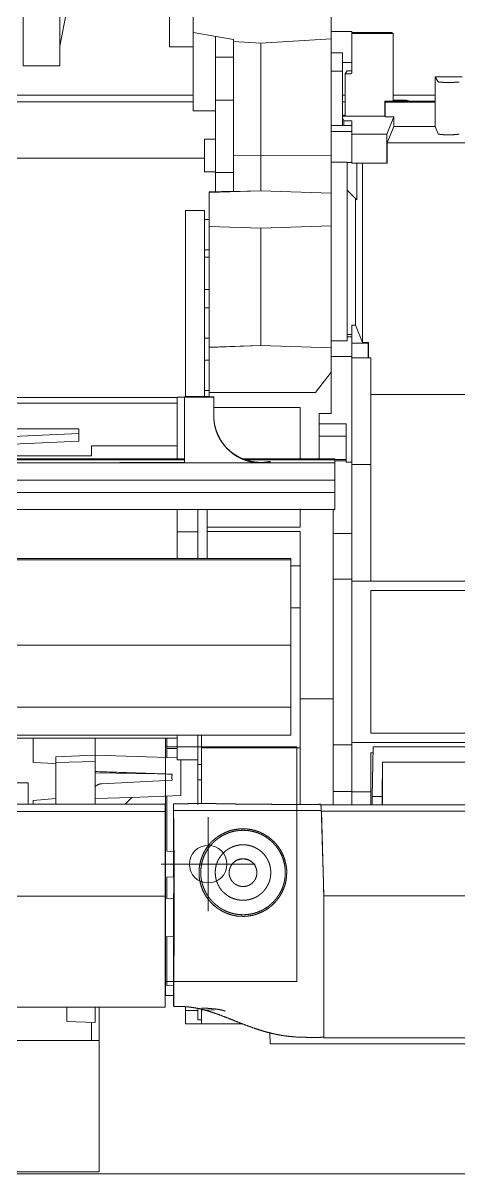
# Model space of a CAD drawing. Header units: millimetres. Extents: x 1659 to 7286, y 5003 to 7277.
# Drawn here: x 5934 to 6398, y 5003 to 6229 of the extents above; entities that cross this region are included whole.
import ezdxf

# ---------------------------------------------------------------- set-up
doc = ezdxf.new("R2010")
doc.units = ezdxf.units.MM
doc.layers.add('1', color=7, linetype='Continuous', true_color=0xffffff)

msp = doc.modelspace()

# ---------------------------------------------------------------- linework, layer by layer
at = {"layer": '1', "color": 80, "linetype": 'Continuous', "lineweight": 13}
for p, q in [((5973.1, 6204.4), (6034.1, 6509.9)), ((6115.1, 6340.3), (6115.1, 6218.8)), ((6262.1, 6340.3), (6262.1, 6212)), ((6090.1, 6273.7), (6090.1, 6203.6)), ((6115.1, 6135.4), (6115.1, 6218.8)), ((6115.1, 6218.8), (6158.1, 6211.2)), ((6284.1, 6220), (6262.1, 6220)), ((6284.1, 6218.9), (6326.1, 6218.9)), ((6284.1, 6218.5), (6284.1, 6217.9)), ((6284.1, 6217.9), (6328.1, 6217.9)), ((6284.1, 6217.9), (6284.1, 6176.1)), ((6326.1, 6218.9), (6328.1, 6217.9)), ((6328.1, 6145.5), (6328.1, 6217.9)), ((6158.1, 6209.2), (6158.1, 6211.2)), ((6158.1, 6087.6), (6158.1, 6209.2)), ((6187.1, 6207.5), (6158.1, 6209.2)), ((6262.1, 6212), (6187.1, 6207.5)), ((6187.1, 6207.5), (6187.1, 6087.3)), ((6262.1, 6212), (6262.1, 6088.2)), ((6090.1, 6203.6), (6115.1, 6203.6)), ((6139.1, 6192.5), (6158.1, 6192.5)), ((6139.1, 6192.5), (6139.1, 6146.8)), ((6274.1, 6197.2), (6262.1, 6197.2)), ((6274.1, 6177.7), (6274.1, 6197.2)), ((5934.1, 6183.4), (5973.1, 6183.4)), ((6274.1, 6187), (6284.1, 6187)), ((6274.1, 6177.7), (6262.1, 6177.7)), ((6274.1, 6119.7), (6274.1, 6177.7)), ((6279, 6177.9), (6277.1, 6174.9)), ((6277.1, 6174.9), (6282.9, 6174.9)), ((6277.1, 6129.6), (6277.1, 6174.9)), ((6282.9, 6177.9), (6279, 6177.9)), ((6376.1, 6166.2), (6372.6, 6171.5)), ((6372.6, 6171.5), (6372.6, 6145.5)), ((6372.6, 6171.5), (6401.6, 6171.5)), ((3567.1, 6152.2), (6115, 6152.2)), ((6115, 6145), (3567.1, 6145)), ((3567.1, 6144.9), (6115, 6144.9)), ((6139.1, 6146.8), (6158.1, 6146.8)), ((6139.1, 6146.8), (6139.1, 6069.8)), ((6274.1, 6152.2), (6277.1, 6152.2)), ((6277.1, 6145), (6274.1, 6145)), ((6274.1, 6144.9), (6277.1, 6144.9)), ((6319.1, 6129.6), (6319.1, 6145.5)), ((6319.1, 6145.5), (6328.1, 6145.5)), ((6319.4, 6144.6), (6319.1, 6145.5)), ((6319.4, 6144.6), (6372.9, 6144.6)), ((6319.4, 6144.6), (6319.4, 6128.8)), ((6328.1, 6152.2), (6372.5, 6152.2)), ((6342.2, 6146.6), (6328.1, 6146.6)), ((6328.1, 6145.5), (6345.6, 6145.5)), ((6342.2, 6146.6), (6345.6, 6145.5)), ((6345.6, 6145.5), (6372.6, 6145.5)), ((6372.6, 6145.5), (6372.9, 6144.6)), ((6372.9, 6144.6), (6372.9, 6118.7)), ((6115.1, 6135.4), (6139.1, 6135.4)), ((6274.1, 6130), (6275.7, 6130.8)), ((6275.7, 6130.8), (6277.1, 6130.8)), ((6284.1, 6119.7), (6262.1, 6119.7)), ((6277.1, 6129.6), (6274.1, 6129.6)), ((6274.1, 6127.9), (6275.4, 6124.7)), ((6284.1, 6124.7), (6275.4, 6124.7)), ((6275.4, 6124.7), (6275.4, 6119.7)), ((6319.1, 6129.6), (6277.1, 6129.6)), ((6284.1, 6124.7), (6284.1, 6110.4)), ((6319.1, 6129.6), (6319.4, 6128.8)), ((6319.4, 6128.8), (6328.7, 6128.8)), ((6328.7, 6128.8), (6321.4, 6110.4)), ((6321.7, 6101.2), (6328.7, 6118.7)), ((6328.7, 6118.7), (6328.7, 6128.8)), ((6328.7, 6118.7), (6372.9, 6118.7)), ((6376.1, 6110.8), (6372.9, 6118.7)), ((6284.1, 6113.5), (6262.1, 6113.5)), ((6321.4, 6110.4), (6284.1, 6110.4)), ((6284.1, 6079.6), (6284.1, 6110.4)), ((6321.4, 6079.6), (6321.4, 6110.4)), ((6139.1, 6105.2), (6127.1, 6105.2)), ((6321.7, 6101.2), (6488.9, 6101.2)), ((6321.7, 6079.8), (6321.7, 6101.2)), ((3567.1, 6085), (6127, 6085)), ((6158.1, 6087.6), (6158.1, 6049.3)), ((6187.1, 6087.3), (6158.1, 6087.6)), ((6262.1, 6088.2), (6187.1, 6087.3)), ((6187.1, 6087.3), (6187.1, 6050.3)), ((6262.1, 6047.8), (6262.1, 6088.2)), ((6127.1, 6070.5), (6139.1, 6070.5)), ((6158.1, 6069.8), (6139.1, 6069.8)), ((6139.1, 6049.2), (6139.1, 6069.8)), ((6279.1, 6080.8), (6262.1, 6080.8)), ((6279.1, 5890.2), (6279.1, 6080.8)), ((6279.1, 6080.2), (6284.1, 6080.2)), ((6321.4, 6079.6), (6284.1, 6079.6)), ((6289.3, 6079.6), (6289.3, 6040.5)), ((6295.4, 5888.6), (6295.4, 6079.6)), ((6321.7, 6079.8), (6321.4, 6079.6)), ((6132.1, 6048.2), (6187.1, 6050.1)), ((6132.1, 6048.9), (6158.1, 6049.8)), ((6132.1, 6048.2), (6132.1, 6048.9)), ((6132.1, 6048.2), (6132.1, 6012.1)), ((6187.1, 6050.3), (6158.1, 6049.3)), ((6262.1, 6047.8), (6187.1, 6050.3)), ((6187.1, 6050.3), (6187.1, 6050.1)), ((6187.1, 6050.1), (6262.1, 6047.5)), ((6262.1, 6047.5), (6262.1, 6047.8)), ((6262.1, 6047.5), (6262.1, 6012.8)), ((6279.1, 6050.7), (6289.3, 6040.5)), ((6288.1, 6041.7), (6288.1, 5906.9)), ((6107.1, 6029.1), (6107.1, 6020.1)), ((6107.1, 6029.1), (6127.1, 6029.1)), ((6127.1, 6029.1), (6127.1, 6020.1)), ((6107.1, 5926.9), (6107.1, 6010.2)), ((6132.1, 6019.5), (6127.1, 6019.5)), ((6127.1, 5926.9), (6127.1, 6010.2)), ((6132.1, 6012.1), (6187.1, 6010.2)), ((6132.1, 5883.7), (6132.1, 6012.1)), ((6187.1, 6010.2), (6262.1, 6012.8)), ((6187.1, 6010.2), (6187.1, 5885.5)), ((6262.1, 5883), (6262.1, 6012.8)), ((6127.1, 5987.2), (6132.1, 5987.2)), ((6132.1, 5979.6), (6127.1, 5979.6)), ((6127.1, 5945), (6132.1, 5945)), ((6107.1, 5918.3), (6107.1, 5923.6)), ((6132.1, 5925.6), (6127.1, 5925.6)), ((6127.1, 5918.3), (6127.1, 5923.6)), ((6284.1, 5906.9), (6284.1, 5907.1)), ((6288.1, 5907.1), (6284.1, 5907.1)), ((6288.1, 5906.9), (6284.1, 5906.9)), ((6284.1, 5906.9), (6284.1, 5894.5)), ((6288.1, 5906.9), (6295.4, 5888.6)), ((6107.1, 5830.9), (6107.1, 5886.8)), ((6127.1, 5893.3), (6132.1, 5893.3)), ((6127.1, 5830.9), (6127.1, 5886.8)), ((6187.1, 5885.5), (6132.1, 5883.7)), ((6262.1, 5883), (6187.1, 5885.5)), ((6187.1, 5885.5), (6187.1, 5885.3)), ((6262.1, 5890.2), (6279.1, 5890.2)), ((6284.1, 5897), (6279.1, 5897)), ((6284.1, 5894.5), (6279.1, 5894.5)), ((6284.1, 5894.3), (6284.1, 5891)), ((6284.1, 5888.8), (6284.1, 5887.8)), ((6301.4, 5887.8), (6284.1, 5887.8)), ((6284.1, 5873.5), (6284.1, 5887.8)), ((6295.4, 5888.6), (6301.7, 5888.6)), ((6301.7, 5888.6), (6301.4, 5887.8)), ((6301.4, 5872.3), (6301.4, 5887.8)), ((6301.7, 5888.6), (6301.7, 5872.3)), ((6132.1, 5883.4), (6187.1, 5885.3)), ((6132.1, 5883.4), (6132.1, 5883.7)), ((6132.1, 5883.4), (6132.1, 5835.4)), ((6187.1, 5885.3), (6262.1, 5882.7)), ((6262.1, 5882.7), (6262.1, 5883)), ((6262.1, 5882.7), (6262.1, 5856.8)), ((6284.1, 5873.5), (6262.1, 5873.5)), ((6132.1, 5869.7), (6127.1, 5869.7)), ((6304.1, 5872.3), (6284.1, 5872.3)), ((6245.4, 5835.4), (6262.1, 5856.8)), ((6262.1, 5856.8), (6262.1, 5812.9)), ((6127.1, 5837.4), (6132.1, 5837.4)), ((3567.1, 5830.1), (6098, 5830.1)), ((6098.1, 5830.2), (6098.1, 5764.5)), ((6106.1, 5830.2), (6098.1, 5830.2)), ((6137.1, 5830.7), (6106.1, 5830.7)), ((6106.1, 5830.3), (6106.1, 5830.7)), ((6106.1, 5830.3), (6137.1, 5830.3)), ((6106.1, 5830.3), (6106.1, 5760.4)), ((6107.1, 5830.7), (6107.1, 5830.9)), ((6107.1, 5830.9), (6127.1, 5830.9)), ((6107.1, 5830.7), (6127.1, 5830.7)), ((6127.1, 5830.9), (6132.1, 5830.9)), ((6127.1, 5830.7), (6127.1, 5830.9)), ((6132.1, 5835.4), (6132.1, 5830.7)), ((6132.1, 5835.4), (6239.4, 5835.4)), ((6137.1, 5830.3), (6137.1, 5830.7)), ((6137.1, 5830.3), (6137.1, 5810.3)), ((6239.4, 5835.4), (6245.4, 5835.4)), ((6429.1, 5833), (6304.1, 5833)), ((3567.1, 5823.8), (6098.1, 5823.8)), ((6229.1, 5819.4), (6137.1, 5819.4)), ((6229.1, 5819.4), (6229.1, 5764.5)), ((6255.6, 5812.9), (6249.1, 5812.9)), ((6262.1, 5812.9), (6255.6, 5812.9)), ((6249.1, 5801.9), (6278.1, 5801.9)), ((6249.1, 5788.8), (6249.1, 5801.9)), ((6278.1, 5801.9), (6278.1, 5788.8)), ((5993.6, 5791.5), (5695.6, 5778.2)), ((5889.6, 5796.6), (5993.6, 5796.6)), ((5993.6, 5796.6), (5993.6, 5791.5)), ((5993.6, 5791.5), (5993.6, 5783.5)), ((6278.1, 5788.8), (6249.1, 5788.8)), ((6249.1, 5788.8), (6249.1, 5764.5)), ((6278.1, 5788.8), (6278.1, 5763.9)), ((5993.6, 5783.5), (5695.6, 5770.2)), ((6098.1, 5778.4), (6007.1, 5778.4)), ((6007.1, 5778.4), (6007.1, 5768)), ((6106, 5764.5), (3542.1, 5764.5)), ((6106, 5763.7), (3542.1, 5763.7)), ((6007.1, 5768), (5695.6, 5768)), ((6266.1, 5764.5), (6168.2, 5764.5)), ((6266.1, 5763.7), (6170.3, 5763.7)), ((6266.1, 5763.7), (6266.1, 5764.2)), ((6266.1, 5763.9), (6278.1, 5763.9)), ((6266.1, 5761.3), (6266.1, 5763.7)), ((6278.1, 5763.9), (6278.1, 5762.5)), ((6266.1, 5760.2), (3466.6, 5760.2)), ((6037.1, 5760.8), (6106.1, 5760.8)), ((6037.1, 5760.4), (6037.1, 5760.8)), ((6037.1, 5760.2), (6037.1, 5760.4)), ((6037.1, 5760.4), (6106.1, 5760.4)), ((6197.1, 5761.4), (6197.1, 5761.8)), ((6197.1, 5761.4), (6197.1, 5760.2)), ((6278.1, 5762.5), (6266.1, 5762.5)), ((6278.1, 5762.5), (6278.1, 5761.1)), ((6278.1, 5761.1), (6284.1, 5761.1)), ((6284.1, 5761.1), (6284.1, 5685.1)), ((6304.1, 5758.6), (6284.1, 5758.6)), ((6304.1, 5758.6), (6304.1, 5634.3)), ((3606.5, 5741.9), (6266.1, 5741.9)), ((6266.1, 5741.9), (6266.1, 5745.7)), ((6266.1, 5728.8), (6266.1, 5741.9)), ((3615.5, 5728.8), (6266.1, 5728.8)), ((6266.1, 5724.6), (6266.1, 5728.8)), ((3628, 5710.5), (6266.1, 5710.5)), ((6098.1, 5710.5), (6098.1, 5686.8)), ((6120.1, 5686.8), (6120.1, 5710.5)), ((6130.1, 5692), (6130.1, 5710.5)), ((6264.1, 5710.5), (6264.1, 5685.1)), ((6130.1, 5692), (6229.1, 5692)), ((6098.1, 5658.6), (6098.1, 5686.8)), ((6120.1, 5686.8), (6098.1, 5686.8)), ((6120.1, 5658.6), (6120.1, 5686.8)), ((6130.1, 5658.6), (6130.1, 5687.3)), ((6229.1, 5687.3), (6130.1, 5687.3)), ((6264.1, 5685.1), (6284.1, 5685.1)), ((6219.1, 5658.6), (3663, 5658.6)), ((6219.1, 5657), (3663.5, 5657)), ((6219.1, 5657), (6219.1, 5658.6)), ((6219.1, 5657), (6219.1, 5566)), ((6219.1, 5650.7), (6229.1, 5650.7)), ((6264.1, 5636.5), (6264.1, 5460)), ((6284.1, 5636.5), (6264.1, 5636.5)), ((6284.1, 5460), (6284.1, 5636.5)), ((6429.1, 5634.3), (6284.1, 5634.3)), ((6429.1, 5624.3), (6304.1, 5624.3)), ((6304.1, 5472.3), (6304.1, 5624.3)), ((6229.1, 5606), (6219.1, 5606)), ((6219.1, 5566), (3575.9, 5566)), ((6219.1, 5500.2), (6219.1, 5566)), ((6229.1, 5509), (6229.1, 5396.5)), ((6229.1, 5509), (6264.1, 5509)), ((3426.1, 5500.2), (6219.1, 5500.2)), ((6219.1, 5498.7), (6219.1, 5500.2)), ((6219.1, 5470.1), (6219.1, 5498.2)), ((6219.1, 5470.1), (3426.1, 5470.1)), ((6098.1, 5470.1), (6098.1, 5444)), ((6120.1, 5439.1), (6120.1, 5470.1)), ((6429.1, 5472.3), (6304.1, 5472.3)), ((6098.1, 5467), (3550.1, 5467)), ((6085.6, 5457.8), (6085.6, 5466.9)), ((6225.6, 5457.8), (6085.6, 5457.8)), ((6085.6, 5457.8), (6085.6, 5207.8)), ((6085.6, 5446.5), (6085.6, 5457.8)), ((6087.1, 5457.8), (6085.6, 5457.8)), ((6087.1, 5455.9), (6087.1, 5467)), ((6124.1, 5397.4), (6124.1, 5456.7)), ((6229.1, 5456.7), (6124.1, 5456.7)), ((6225.6, 5207.8), (6225.6, 5457.8)), ((6264.1, 5460), (6264.1, 5410.2)), ((6284.1, 5460), (6264.1, 5460)), ((6471.1, 5462.3), (6284.1, 5462.3)), ((6284.1, 5460), (6284.1, 5410.2)), ((6305.8, 5404.8), (6306.6, 5457.7)), ((6306.6, 5457.7), (6428.1, 5457.7)), ((5968.8, 5447), (6010.8, 5448.8)), ((5968.8, 5447), (5968.8, 5441.1)), ((6098.1, 5446.1), (6010.8, 5449.1)), ((6010.8, 5448.8), (6010.8, 5442.2)), ((6098.1, 5455.9), (6087.1, 5455.9)), ((6087.1, 5455.9), (6087.1, 5446.5)), ((6098.1, 5444), (6120.1, 5444)), ((6306.5, 5451.5), (6304.1, 5451.5)), ((6304.1, 5451.5), (6304.1, 5410)), ((5968.3, 5440.1), (5944.8, 5441.2)), ((5968.8, 5441.1), (6010.8, 5442.2)), ((5968.8, 5441.1), (5968.8, 5396.8)), ((6010.8, 5442.2), (6010.8, 5396.8)), ((6120.1, 5439.1), (6124.1, 5439.1)), ((6316.3, 5404.8), (6316.8, 5441.4)), ((6316.8, 5395.9), (6316.8, 5441.4)), ((6316.8, 5441.4), (6408.2, 5441.4)), ((6010.8, 5430.1), (6076.7, 5429)), ((6092.8, 5422.4), (6017.9, 5418.5)), ((6076.7, 5429), (6092.8, 5428.7)), ((6120.1, 5422.7), (6124.1, 5422.7)), ((5939.6, 5419.4), (5904.1, 5419.4)), ((6264.1, 5395.9), (6264.1, 5410.2)), ((6264.1, 5410.2), (6284.1, 5410.2)), ((6284.1, 5410.2), (6284.1, 5395.9)), ((6304.1, 5410), (6284.1, 5410)), ((6304.1, 5395.9), (6304.1, 5410)), ((6085.4, 5396.8), (3565.1, 5396.8)), ((5944.8, 5400.7), (5968.8, 5402.8)), ((5944.8, 5400.7), (5944.8, 5396.8)), ((6010.8, 5402.7), (6049.9, 5404)), ((6042.7, 5396.8), (6049.9, 5404)), ((6049.9, 5404), (6102.1, 5405.8)), ((6085.4, 5389.1), (6085.4, 5396.8)), ((6085.6, 5296.5), (6085.6, 5405.2)), ((6087.1, 5405.3), (6087.1, 5346.7)), ((6094.1, 5397.1), (6094.1, 5348.8)), ((6241.2, 5396.5), (6240.7, 5396.5)), ((6978.7, 5395.9), (6251.2, 5395.9)), ((6305.8, 5404.8), (6316.3, 5404.8)), ((6305.8, 5395.9), (6305.8, 5404.8)), ((6316.3, 5395.9), (6316.3, 5404.8)), ((6085.4, 5389.1), (3565.1, 5389.1)), ((6085.4, 5298.8), (6085.4, 5389.1)), ((6131.1, 5382.8), (6131.1, 5282.8)), ((6251.5, 5389.9), (6251.5, 5390)), ((6251.6, 5389.3), (6251.5, 5389.9)), ((6254.3, 5299), (6251.6, 5389.3)), ((6978.3, 5389.3), (6251.6, 5389.3)), ((6131.1, 5332.8), (6131.1, 5362.8)), ((6087.1, 5346.7), (6094.1, 5346.1)), ((6081.1, 5332.8), (6181.1, 5332.8)), ((6131.1, 5332.8), (6101.1, 5332.8)), ((6123.2, 5324), (6123.2, 5323.9)), ((6131.1, 5332.8), (6161.1, 5332.8)), ((6131.1, 5332.8), (6131.1, 5302.8)), ((6153.5, 5323.9), (6153.5, 5323.7)), ((6183, 5323.7), (6183, 5323.9)), ((6213.2, 5323.9), (6213.2, 5324)), ((6087.1, 5318.9), (6094.3, 5319.5)), ((6087.1, 5318.9), (6087.1, 5296.5)), ((6085.4, 5298.8), (3565.1, 5298.8)), ((6085.4, 5180.4), (6085.4, 5298.8)), ((6254.2, 5147.7), (6254.3, 5299)), ((6254.3, 5299), (6975.5, 5299)), ((6094.3, 5296.2), (6085.4, 5296.5)), ((6094.1, 5284.7), (6094.1, 5187.9)), ((6085.4, 5255.3), (6094.1, 5255.6)), ((6085.6, 5207.8), (6085.6, 5255.3)), ((6087.1, 5255.3), (6087.1, 5203.6)), ((6085.6, 5207.8), (6225.6, 5207.8)), ((6085.6, 5198.6), (6085.6, 5207.8)), ((6087.1, 5207.8), (6085.6, 5207.8)), ((6094.1, 5203.3), (6087.1, 5203.6)), ((6094.1, 5192.8), (6085.6, 5192.8)), ((6094.1, 5187.9), (6094.1, 5185)), ((6085.4, 5180.4), (3565.1, 5180.4)), ((5980.8, 5180.4), (5980.8, 5165.2)), ((6010.8, 5180.4), (6010.8, 5164.1)), ((6015.1, 5154.8), (6015.1, 5180.4)), ((6107.1, 5180.7), (6107.1, 5176.8)), ((6107.1, 5176.8), (6107.1, 5162.8)), ((6120.1, 5176.8), (6107.1, 5176.8)), ((6124.1, 5177.8), (6137.5, 5177.3)), ((6124.1, 5177.8), (6124.1, 5162.8)), ((5980.8, 5165.2), (6010.8, 5164.1)), ((6007.1, 5154.8), (6007.1, 5164.3)), ((6124.1, 5162.8), (6107.1, 5162.8)), ((6120.1, 5167.1), (6124.1, 5167.1)), ((6124.1, 5162.8), (6168, 5162.8)), ((6196.8, 5153.1), (6197.2, 5141.4)), ((6015.1, 5144.9), (5904.1, 5144.9)), ((6015.1, 5010.9), (6015.1, 5138.9)), ((6778.7, 5141.4), (6197.2, 5141.4)), ((6254.2, 5147.7), (6254.2, 5148.4)), ((6790.2, 5147.7), (6254.2, 5147.7)), ((7286.1, 5002.8), (1659.1, 5002.8)), ((7286.1, 5002.8), (1659.1, 5002.8)), ((7286.1, 5002.8, -300), (1659.1, 5002.8, -300)), ((6015.1, 5004.9), (2710.1, 5004.9))]:
    msp.add_line(p, q, dxfattribs=at)
msp.add_circle((6131.1, 5332.8), 20, dxfattribs=at)
for points, knots in [([(5934.1, 6183.4), (5934.1, 6183.8), (5934.1, 6185.1), (5934.1, 6187.2), (5934.1, 6188.5), (5934.1, 6191.8), (5934.1, 6196), (5934.1, 6200.9), (5934.1, 6206.7), (5934.1, 6213.2), (5934.1, 6220.5), (5934.1, 6228.6), (5934.1, 6232.9), (5934.1, 6242.2), (5934.1, 6247.1), (5934.1, 6257.4), (5934.1, 6268.4), (5934.1, 6280.1), (5934.1, 6292.5), (5934.1, 6305.6), (5934.1, 6319.2), (5934.1, 6333.5), (5934.1, 6340.9), (5934.1, 6356), (5934.1, 6363.8), (5934.1, 6379.7), (5934.1, 6396.2), (5934.1, 6413.1), (5934.1, 6430.5), (5934.1, 6448.3), (5934.1, 6466.5), (5934.1, 6485), (5934.1, 6503.9), (5934.1, 6523.1), (5934.1, 6532.8), (5934.1, 6552.4), (5934.1, 6572.2), (5934.1, 6592.1), (5934.1, 6612.3), (5934.1, 6632.5), (5934.1, 6652.8), (5934.1, 6673.2), (5934.1, 6683.4)], [0, 0, 0.000832, 0.003328, 0.007482, 0.010179, 0.016808, 0.025073, 0.034961, 0.046454, 0.059535, 0.074181, 0.090368, 0.099032, 0.117479, 0.127255, 0.147894, 0.16995, 0.193388, 0.218169, 0.244251, 0.271591, 0.300143, 0.314859, 0.345139, 0.360692, 0.392588, 0.425496, 0.45936, 0.494122, 0.529729, 0.566117, 0.603227, 0.640998, 0.679366, 0.698754, 0.737899, 0.777479, 0.81743, 0.857685, 0.898176, 0.938839, 0.979602, 1, 1]), ([(5973.1, 6183.4), (5973.1, 6183.8), (5973.1, 6185.1), (5973.1, 6187.2), (5973.1, 6188.5), (5973.1, 6191.8), (5973.1, 6196), (5973.1, 6200.9), (5973.1, 6206.7), (5973.1, 6213.2), (5973.1, 6220.5), (5973.1, 6228.6), (5973.1, 6232.9), (5973.1, 6242.2), (5973.1, 6247.1), (5973.1, 6257.4), (5973.1, 6268.4), (5973.1, 6280.1), (5973.1, 6292.5), (5973.1, 6305.6), (5973.1, 6319.2), (5973.1, 6333.5), (5973.1, 6340.9), (5973.1, 6356), (5973.1, 6363.8), (5973.1, 6379.7), (5973.1, 6396.2), (5973.1, 6413.1), (5973.1, 6430.5), (5973.1, 6448.3), (5973.1, 6466.5), (5973.1, 6485), (5973.1, 6503.9), (5973.1, 6523.1), (5973.1, 6532.8), (5973.1, 6552.4), (5973.1, 6572.2), (5973.1, 6592.1), (5973.1, 6612.3), (5973.1, 6632.5), (5973.1, 6652.8), (5973.1, 6673.2), (5973.1, 6683.4)], [0, 0, 0.000832, 0.003328, 0.007482, 0.010179, 0.016808, 0.025073, 0.034961, 0.046454, 0.059535, 0.074181, 0.090368, 0.099032, 0.117479, 0.127255, 0.147894, 0.16995, 0.193388, 0.218169, 0.244251, 0.271591, 0.300143, 0.314859, 0.345139, 0.360692, 0.392588, 0.425496, 0.45936, 0.494122, 0.529729, 0.566117, 0.603227, 0.640998, 0.679366, 0.698754, 0.737899, 0.777479, 0.81743, 0.857685, 0.898176, 0.938839, 0.979602, 1, 1]), ([(6284.1, 6218.5), (6284.1, 6219.9), (6284.1, 6220)], [0, 0, 0.887035, 1, 1]), ([(6139.1, 6192.5), (6139.1, 6194), (6139.1, 6196.2), (6139.1, 6199), (6139.1, 6202.4), (6139.1, 6205.9), (6139.1, 6209.5), (6139.1, 6213), (6139.1, 6214.6)], [0, 0, 0.066134, 0.166801, 0.295983, 0.445952, 0.607722, 0.771588, 0.927756, 1, 1]), ([(6282.9, 6177.9), (6283.5, 6178), (6283.9, 6178.5), (6284.1, 6179.1)], [0, 0, 0.333525, 0.666818, 1, 1]), ([(6284.1, 6176.1), (6283.9, 6175.5), (6283.5, 6175.1), (6282.9, 6174.9)], [0, 0, 0.333213, 0.666536, 1, 1]), ([(6398.1, 6166.2), (6397.9, 6166.1), (6397.5, 6166), (6397, 6166), (6396.2, 6165.9), (6395.2, 6165.8), (6394.1, 6165.8), (6392.9, 6165.7), (6391.5, 6165.7), (6390.1, 6165.7), (6388.6, 6165.6), (6387.1, 6165.6), (6385.5, 6165.6), (6384, 6165.7), (6382.6, 6165.7), (6381.2, 6165.7), (6380, 6165.8), (6378.9, 6165.8), (6378, 6165.9), (6377.2, 6166), (6376.6, 6166), (6376.2, 6166.1), (6376.1, 6166.2)], [0, 0, 0.008137, 0.025321, 0.051584, 0.086497, 0.129427, 0.179519, 0.235823, 0.297235, 0.362591, 0.430638, 0.5, 0.569392, 0.637409, 0.702765, 0.764207, 0.820511, 0.870602, 0.913503, 0.948416, 0.974679, 0.991863, 1, 1]), ([(6398.1, 6110.8), (6397.9, 6110.6), (6397.6, 6110.5), (6397, 6110.4), (6396.3, 6110.3), (6395.5, 6110.2), (6394.4, 6110.1), (6393.3, 6110), (6392, 6109.9), (6390.7, 6109.9), (6389.3, 6109.9), (6387.8, 6109.8), (6386.3, 6109.8), (6384.9, 6109.9), (6383.5, 6109.9), (6382.1, 6109.9), (6380.9, 6110), (6379.7, 6110.1), (6378.7, 6110.2), (6377.8, 6110.3), (6377.1, 6110.4), (6376.6, 6110.5), (6376.2, 6110.6), (6376.1, 6110.8)], [0, 0, 0.008835, 0.025236, 0.049667, 0.081918, 0.121461, 0.167649, 0.219672, 0.276685, 0.337595, 0.401404, 0.466926, 0.533069, 0.598591, 0.662399, 0.723339, 0.780323, 0.832375, 0.878564, 0.918106, 0.950327, 0.974759, 0.991187, 1, 1]), ([(6127.1, 6105.2), (6127.1, 6105.1), (6127.1, 6104.3), (6127.1, 6102.7), (6127.1, 6100.4), (6127.1, 6097.6), (6127.1, 6094.3), (6127.1, 6090.7), (6127.1, 6088.8), (6127.1, 6085.1), (6127.1, 6081.5), (6127.1, 6078.1), (6127.1, 6075.3), (6127.1, 6073), (6127.1, 6071.4), (6127.1, 6070.6), (6127.1, 6070.5)], [0, 0, 0.00294, 0.02619, 0.071584, 0.137002, 0.21941, 0.314931, 0.41912, 0.472932, 0.580899, 0.685069, 0.78059, 0.862998, 0.928435, 0.973829, 0.99706, 1, 1]), ([(6107.1, 6010.2), (6107.1, 6012), (6107.1, 6015.3), (6107.1, 6017.7), (6107.1, 6019.3), (6107.1, 6020.1)], [0, 0, 0.188838, 0.514521, 0.762915, 0.926392, 1, 1]), ([(6127.1, 6010.2), (6127.1, 6012), (6127.1, 6015.3), (6127.1, 6017.7), (6127.1, 6019.3), (6127.1, 6020.1)], [0, 0, 0.188838, 0.514521, 0.762915, 0.926392, 1, 1]), ([(6107.1, 5923.6), (6107.1, 5923.8), (6107.1, 5924.9), (6107.1, 5926.9)], [0, 0, 0.062036, 0.402329, 1, 1]), ([(6127.1, 5923.6), (6127.1, 5923.8), (6127.1, 5924.9), (6127.1, 5926.9)], [0, 0, 0.062036, 0.402329, 1, 1]), ([(6107.1, 5886.8), (6107.1, 5891.7), (6107.1, 5896.6), (6107.1, 5901.2), (6107.1, 5905.5), (6107.1, 5909.3), (6107.1, 5912.6), (6107.1, 5915.2), (6107.1, 5917), (6107.1, 5918.1), (6107.1, 5918.3)], [0, 0, 0.157075, 0.311235, 0.45824, 0.594126, 0.715158, 0.818043, 0.899969, 0.958712, 0.992657, 1, 1]), ([(6127.1, 5886.8), (6127.1, 5891.7), (6127.1, 5896.6), (6127.1, 5901.2), (6127.1, 5905.5), (6127.1, 5909.3), (6127.1, 5912.6), (6127.1, 5915.2), (6127.1, 5917), (6127.1, 5918.1), (6127.1, 5918.3)], [0, 0, 0.157075, 0.311235, 0.45824, 0.594126, 0.715158, 0.818043, 0.899969, 0.958712, 0.992657, 1, 1]), ([(6284.1, 5888.8), (6284.1, 5889.8), (6284.1, 5891)], [0, 0, 0.461022, 1, 1]), ([(6284.1, 5761.1), (6284.1, 5767.1), (6284.1, 5778.8), (6284.1, 5789.9), (6284.1, 5800.5), (6284.1, 5810.4), (6284.1, 5819.8), (6284.1, 5824.2), (6284.1, 5832.5), (6284.1, 5840.1), (6284.1, 5847), (6284.1, 5850.2), (6284.1, 5855.9), (6284.1, 5860.9), (6284.1, 5865), (6284.1, 5868.4), (6284.1, 5870.9), (6284.1, 5872.6), (6284.1, 5873.4), (6284.1, 5873.5)], [0, 0, 0.053555, 0.157335, 0.256395, 0.350406, 0.439057, 0.522058, 0.561355, 0.635377, 0.703102, 0.764313, 0.792411, 0.843477, 0.887558, 0.924519, 0.954236, 0.976609, 0.991567, 0.999058, 1, 1]), ([(6304.1, 5758.6), (6304.1, 5770.6), (6304.1, 5782.2), (6304.1, 5793.1), (6304.1, 5803.5), (6304.1, 5813.3), (6304.1, 5822.4), (6304.1, 5830.8), (6304.1, 5838.5), (6304.1, 5845.4), (6304.1, 5848.6), (6304.1, 5854.4), (6304.1, 5859.5), (6304.1, 5863.7), (6304.1, 5865.5), (6304.1, 5868.4), (6304.1, 5869.6), (6304.1, 5871.3), (6304.1, 5872.1), (6304.1, 5872.3)], [0, 0, 0.105869, 0.207233, 0.303736, 0.395065, 0.480918, 0.561002, 0.635044, 0.702812, 0.764061, 0.792185, 0.843295, 0.887426, 0.924427, 0.940218, 0.966305, 0.976584, 0.99156, 0.999063, 1, 1]), ([(6137.1, 5810.7), (6137.2, 5807.5), (6137.5, 5804.2), (6138, 5801), (6138.8, 5797.8), (6139.7, 5794.7), (6140.9, 5791.6), (6142.3, 5788.6), (6143.8, 5785.7), (6145.5, 5782.9), (6147.5, 5780.3), (6149.5, 5777.7), (6151.8, 5775.4), (6154.2, 5773.1), (6156.7, 5771.1), (6159.4, 5769.2), (6162.2, 5767.4), (6165.1, 5765.9), (6168.1, 5764.6), (6171.2, 5763.4), (6174.3, 5762.5), (6177.5, 5761.7), (6180.7, 5761.2), (6184, 5760.9), (6187.3, 5760.8), (6190.6, 5760.9), (6193.8, 5761.3), (6197.1, 5761.8)], [0, 0, 0.037008, 0.074019, 0.111029, 0.148035, 0.185054, 0.222066, 0.259086, 0.296101, 0.33313, 0.370151, 0.407183, 0.444216, 0.48125, 0.518293, 0.555333, 0.592379, 0.629429, 0.666481, 0.70353, 0.740585, 0.777647, 0.814703, 0.851765, 0.88882, 0.925879, 0.962936, 1, 1]), ([(6197.1, 5761.4), (6193.8, 5760.9), (6190.6, 5760.5), (6187.3, 5760.4), (6184, 5760.5), (6180.7, 5760.8), (6177.5, 5761.3), (6174.3, 5762), (6171.2, 5763), (6168.1, 5764.1), (6165.1, 5765.5), (6162.2, 5767), (6159.4, 5768.7), (6156.7, 5770.6), (6154.2, 5772.7), (6151.8, 5774.9), (6149.5, 5777.3), (6147.5, 5779.9), (6145.5, 5782.5), (6143.8, 5785.3), (6142.3, 5788.2), (6140.9, 5791.2), (6139.7, 5794.2), (6138.8, 5797.4), (6138, 5800.6), (6137.5, 5803.8), (6137.2, 5807.1), (6137.1, 5810.3)], [0, 0, 0.037064, 0.074121, 0.11118, 0.148235, 0.185297, 0.222353, 0.259415, 0.29647, 0.333519, 0.370571, 0.407621, 0.444667, 0.481707, 0.51875, 0.555784, 0.592817, 0.629849, 0.66687, 0.703899, 0.740914, 0.777934, 0.814946, 0.851965, 0.888971, 0.925981, 0.962992, 1, 1]), ([(6266.1, 5760.2), (6266.1, 5761.1), (6266.1, 5761.3)], [0, 0, 0.845923, 1, 1]), ([(6266.1, 5754.3), (6266.1, 5755.5), (6266.1, 5757.6), (6266.1, 5759.2), (6266.1, 5760.1), (6266.1, 5760.2)], [0, 0, 0.202962, 0.566712, 0.837404, 0.981569, 1, 1]), ([(6266.1, 5745.7), (6266.1, 5746.6), (6266.1, 5748.9), (6266.1, 5751.5), (6266.1, 5754.3)], [0, 0, 0.107009, 0.370231, 0.677669, 1, 1]), ([(6266.1, 5715.6), (6266.1, 5718.4), (6266.1, 5721.1), (6266.1, 5723.5), (6266.1, 5724.6)], [0, 0, 0.309116, 0.613864, 0.885137, 1, 1]), ([(6266.1, 5710.5), (6266.1, 5710.6), (6266.1, 5711.6), (6266.1, 5713.3), (6266.1, 5715.6)], [0, 0, 0.023555, 0.206719, 0.547947, 1, 1]), ([(6229.1, 5711.3), (6229.1, 5698.6), (6229.1, 5692)], [0, 0, 0.659768, 1, 1]), ([(6229.1, 5687.3), (6229.1, 5675.9), (6229.1, 5664.3), (6229.1, 5652.5), (6229.1, 5640.5), (6229.1, 5628.4), (6229.1, 5616.3), (6229.1, 5604.1), (6229.1, 5592.1), (6229.1, 5580.1), (6229.1, 5568.4), (6229.1, 5556.8), (6229.1, 5545.5), (6229.1, 5540), (6229.1, 5529.3), (6229.1, 5524), (6229.1, 5513.9), (6229.1, 5509)], [0, 0, 0.063738, 0.128938, 0.195307, 0.262541, 0.330343, 0.3984, 0.466413, 0.534066, 0.601055, 0.667082, 0.731848, 0.795056, 0.825988, 0.886333, 0.915677, 0.972543, 1, 1]), ([(6264.1, 5685.1), (6264.1, 5671.4), (6264.1, 5664.5), (6264.1, 5650.6), (6264.1, 5636.5)], [0, 0, 0.28104, 0.423243, 0.710306, 1, 1]), ([(6284.1, 5685.1), (6284.1, 5671.4), (6284.1, 5664.5), (6284.1, 5650.6), (6284.1, 5636.5)], [0, 0, 0.28104, 0.423243, 0.710306, 1, 1]), ([(6124.1, 5456.7), (6124.1, 5461.5), (6124.1, 5464.3), (6124.1, 5470.6)], [0, 0, 0.349185, 0.549877, 1, 1]), ([(5944.8, 5467), (5944.8, 5459.8), (5944.8, 5452.4), (5944.8, 5448.7), (5944.8, 5441.2)], [0, 0, 0.278613, 0.564888, 0.709665, 1, 1]), ([(6010.8, 5467), (6010.8, 5462.7), (6010.8, 5453.7), (6010.8, 5449.1)], [0, 0, 0.244302, 0.745513, 1, 1]), ([(6102.1, 5425.9), (6102.1, 5430), (6102.1, 5433.9), (6102.1, 5435.8), (6102.1, 5439.1), (6102.1, 5440.6), (6102.1, 5443.1), (6102.1, 5444)], [0, 0, 0.2257, 0.44189, 0.543537, 0.728578, 0.810023, 0.946462, 1, 1]), ([(6120.1, 5439.1), (6120.1, 5435.6), (6120.1, 5432.1), (6120.1, 5429), (6120.1, 5426.3), (6120.1, 5425.3), (6120.1, 5423.6), (6120.1, 5422.8), (6120.1, 5422.7)], [0, 0, 0.21671, 0.426117, 0.616432, 0.776893, 0.84302, 0.942402, 0.993542, 1, 1]), ([(6092.8, 5428.7), (6092.6, 5427.1), (6092.5, 5425.5), (6092.6, 5424), (6092.8, 5422.4)], [0, 0, 0.250563, 0.500705, 0.75048, 1, 1]), ([(6102.1, 5405.8), (6102.1, 5406.3), (6102.1, 5407.6), (6102.1, 5409.7), (6102.1, 5412.5), (6102.1, 5415.9), (6102.1, 5419.7), (6102.1, 5423.8), (6102.1, 5425.9)], [0, 0, 0.02186, 0.086467, 0.190986, 0.330882, 0.500008, 0.690994, 0.895481, 1, 1]), ([(6120.1, 5396.3), (6120.1, 5396.8), (6120.1, 5398.1), (6120.1, 5400.2), (6120.1, 5403), (6120.1, 5406.6), (6120.1, 5408.6), (6120.1, 5413), (6120.1, 5417.8), (6120.1, 5422.9)], [0, 0, 0.016178, 0.064263, 0.143049, 0.250497, 0.383835, 0.459177, 0.624745, 0.806578, 1, 1]), ([(5939.6, 5396.8), (5939.6, 5402.1), (5939.6, 5406.9), (5939.6, 5410.9), (5939.6, 5414.2), (5939.6, 5416.8), (5939.6, 5418.5), (5939.6, 5419.3), (5939.6, 5419.4)], [0, 0, 0.236056, 0.445063, 0.624012, 0.770359, 0.881987, 0.957316, 0.995251, 1, 1]), ([(6017.9, 5418.5), (6016.6, 5418.4), (6015.3, 5418.1), (6014, 5417.6), (6012.9, 5417), (6011.8, 5416.2), (6010.8, 5415.3)], [0, 0, 0.166903, 0.333927, 0.500931, 0.667738, 0.834116, 1, 1]), ([(6240.7, 5396.5), (6235.2, 5396.5), (6233.1, 5396.5), (6228.6, 5396.5), (6222.3, 5396.5), (6218.5, 5396.5), (6216.5, 5396.5), (6215.5, 5396.5), (6214.5, 5396.5), (6213.9, 5396.5), (6210.8, 5396.5), (6206.9, 5396.5), (6205.8, 5396.5), (6203.7, 5396.5), (6200.6, 5396.5), (6197.7, 5396.6), (6194.8, 5396.6), (6192, 5396.6), (6186.8, 5396.6), (6182, 5396.7), (6177.5, 5396.7), (6172.3, 5396.8), (6170.3, 5396.8), (6168.4, 5396.8), (6161.1, 5396.9), (6155.4, 5397), (6144, 5397.2), (6138, 5397.3), (6132.3, 5397.4), (6126.4, 5397.4), (6124.2, 5397.4), (6122.1, 5397.4), (6120, 5397.4), (6117.7, 5397.4), (6115.4, 5397.4), (6113.1, 5397.3), (6110.9, 5397.3), (6106.5, 5397.2), (6104.7, 5397.1), (6103.1, 5397.1), (6101.4, 5397.1), (6099.6, 5397.1), (6098, 5397.1), (6096.3, 5397.1), (6094.1, 5397.1)], [0, 0, 0.037764, 0.052236, 0.083034, 0.125652, 0.151876, 0.164945, 0.171816, 0.179002, 0.182715, 0.203837, 0.230805, 0.238221, 0.252815, 0.273446, 0.293543, 0.313082, 0.332048, 0.367539, 0.400454, 0.431204, 0.466828, 0.480556, 0.493658, 0.543178, 0.581813, 0.659912, 0.700514, 0.739868, 0.780087, 0.794957, 0.808838, 0.823599, 0.838883, 0.854507, 0.870443, 0.885772, 0.91531, 0.927533, 0.93856, 0.950331, 0.962832, 0.97356, 0.985181, 1, 1]), ([(6251.1, 5396.6), (6246.2, 5396.5), (6241.2, 5396.5)], [0, 0, 0.500001, 1, 1]), ([(6146.2, 5390), (6136.3, 5390), (6118.8, 5390), (6103.8, 5390), (6094.3, 5390)], [0, 0, 0.191331, 0.526951, 0.816152, 1, 1]), ([(6094.3, 5390), (6094.7, 5354.9), (6094.9, 5330.9), (6095, 5323)], [0, 0, 0.524196, 0.881026, 1, 1]), ([(6251.5, 5390), (6233.8, 5390), (6218.6, 5390), (6200.2, 5390), (6178.6, 5390), (6167.9, 5390)], [0, 0, 0.211964, 0.393018, 0.613077, 0.871305, 1, 1]), ([(6253.6, 5323), (6253.4, 5328.5), (6252.9, 5345.1), (6251.5, 5389.9)], [0, 0, 0.082516, 0.329981, 1, 1]), ([(6121.4, 5322.6), (6121.5, 5326.4), (6121.8, 5330.2), (6122.5, 5334), (6123.5, 5337.6), (6124.8, 5341.3), (6126.4, 5344.9), (6128.3, 5348.3), (6130.5, 5351.6), (6133, 5354.7), (6135.7, 5357.5), (6138.7, 5360.1), (6141.8, 5362.5), (6145.2, 5364.5), (6148.7, 5366.3), (6152.3, 5367.8), (6156.1, 5369), (6159.9, 5369.8), (6163.8, 5370.3), (6167.8, 5370.5), (6171.7, 5370.4), (6175.6, 5369.9), (6179.4, 5369.1), (6183.2, 5368), (6186.9, 5366.6), (6190.4, 5364.8), (6193.8, 5362.8), (6197, 5360.5), (6200, 5357.9), (6202.7, 5355.1), (6205.2, 5352.1), (6207.5, 5348.9), (6209.4, 5345.5), (6211.1, 5341.9), (6212.5, 5338.2), (6213.5, 5334.4), (6214.3, 5330.5), (6214.7, 5326.6), (6214.7, 5322.7), (6214.5, 5318.8), (6213.9, 5314.9), (6213, 5311.1), (6211.7, 5307.4), (6210.2, 5303.8), (6208.4, 5300.3), (6206.2, 5297), (6203.8, 5293.9), (6201.2, 5291), (6198.3, 5288.3), (6195.2, 5285.9), (6191.9, 5283.7), (6188.4, 5281.9), (6184.8, 5280.3), (6181.1, 5279), (6177.3, 5278.1), (6173.4, 5277.5), (6169.5, 5277.2), (6165.5, 5277.3), (6161.6, 5277.6), (6157.7, 5278.3), (6153.9, 5279.4), (6150.2, 5280.7), (6146.7, 5282.4), (6143.3, 5284.3), (6140, 5286.6), (6137, 5289.1), (6134.1, 5291.8), (6131.6, 5294.8), (6129.2, 5298), (6127.2, 5301.3), (6125.4, 5304.8), (6124, 5308.5), (6122.9, 5312.3), (6122, 5316.1), (6121.5, 5320), (6121.4, 5322.6)], [0, 0, 0.012915, 0.025874, 0.038833, 0.051749, 0.065149, 0.078596, 0.092044, 0.105444, 0.118845, 0.132292, 0.145742, 0.159142, 0.172533, 0.18597, 0.199407, 0.212795, 0.226196, 0.239644, 0.253093, 0.266492, 0.279898, 0.293351, 0.306807, 0.320211, 0.333613, 0.347064, 0.360513, 0.373916, 0.387314, 0.400761, 0.414208, 0.427607, 0.441003, 0.454448, 0.467891, 0.481288, 0.494691, 0.508142, 0.521593, 0.534996, 0.548229, 0.56146, 0.574861, 0.588308, 0.601755, 0.615154, 0.628552, 0.641998, 0.655445, 0.668843, 0.682242, 0.695689, 0.709134, 0.722532, 0.735937, 0.749388, 0.762838, 0.776241, 0.78964, 0.803088, 0.816533, 0.829933, 0.84333, 0.856773, 0.870218, 0.883616, 0.897014, 0.910463, 0.923909, 0.937308, 0.95071, 0.964159, 0.977608, 0.991009, 1, 1]), ([(6123.2, 5324), (6123.3, 5327), (6123.6, 5330), (6124.1, 5332.9), (6124.8, 5335.8), (6125.7, 5338.7), (6126.8, 5341.5), (6128.1, 5344.3), (6129.5, 5346.9), (6131.1, 5349.4), (6132.9, 5351.8), (6134.9, 5354.1), (6136.9, 5356.3), (6139.2, 5358.3), (6141.5, 5360.2), (6144, 5361.9), (6146.6, 5363.4), (6149.3, 5364.8), (6152.1, 5365.9), (6154.9, 5366.9), (6157.8, 5367.7), (6160.7, 5368.3), (6163.7, 5368.7), (6166.7, 5368.9), (6169.7, 5368.9), (6172.7, 5368.7), (6175.7, 5368.3), (6178.7, 5367.7), (6181.6, 5366.9), (6184.4, 5365.9), (6187.2, 5364.8), (6189.9, 5363.4), (6192.4, 5361.9), (6194.9, 5360.2), (6197.3, 5358.3), (6199.5, 5356.3), (6201.6, 5354.1), (6203.5, 5351.8), (6205.3, 5349.4), (6207, 5346.9), (6208.4, 5344.3), (6209.7, 5341.5), (6210.7, 5338.7), (6211.6, 5335.8), (6212.3, 5332.9), (6212.8, 5330), (6213.1, 5327), (6213.2, 5324)], [0, 0, 0.021276, 0.042554, 0.06383, 0.085108, 0.106385, 0.12766, 0.148939, 0.170213, 0.191492, 0.212767, 0.234043, 0.255321, 0.276597, 0.297874, 0.319148, 0.340426, 0.361702, 0.38298, 0.404257, 0.425533, 0.446808, 0.468084, 0.489364, 0.510638, 0.531917, 0.553193, 0.574468, 0.595744, 0.617021, 0.638299, 0.659576, 0.680849, 0.702127, 0.723404, 0.74468, 0.765959, 0.787234, 0.80851, 0.829786, 0.851062, 0.87234, 0.893616, 0.914893, 0.93617, 0.957446, 0.978724, 1, 1]), ([(6168.2, 5368.9), (6171.3, 5368.8), (6174.3, 5368.5), (6177.3, 5368), (6180.2, 5367.3), (6183.1, 5366.4), (6186, 5365.3), (6188.7, 5364), (6191.4, 5362.5), (6193.9, 5360.9), (6196.4, 5359.1), (6198.7, 5357.1), (6200.8, 5354.9), (6202.9, 5352.7), (6204.7, 5350.3), (6206.4, 5347.7), (6207.9, 5345.1), (6209.3, 5342.4), (6210.4, 5339.6), (6211.4, 5336.7), (6212.2, 5333.7), (6212.7, 5330.8), (6213.1, 5327.7), (6213.2, 5324.7), (6213.2, 5321.7), (6212.9, 5318.6), (6212.5, 5315.6), (6211.8, 5312.7), (6210.9, 5309.7), (6209.9, 5306.9), (6208.6, 5304.1), (6207.2, 5301.4), (6205.6, 5298.9), (6203.8, 5296.4), (6201.9, 5294.1), (6199.8, 5291.9), (6197.5, 5289.8), (6195.2, 5287.9), (6192.7, 5286.2), (6190.1, 5284.6), (6187.4, 5283.2), (6184.6, 5282), (6181.7, 5281), (6178.8, 5280.2), (6175.8, 5279.6), (6172.8, 5279.2), (6169.8, 5279), (6166.7, 5279), (6163.7, 5279.2), (6160.7, 5279.6), (6157.7, 5280.2), (6154.8, 5281), (6151.9, 5282), (6149.1, 5283.2), (6146.4, 5284.6), (6143.8, 5286.2), (6141.3, 5287.9), (6138.9, 5289.8), (6136.7, 5291.9), (6134.6, 5294.1), (6132.6, 5296.4), (6130.9, 5298.9), (6129.3, 5301.4), (6127.8, 5304.1), (6126.6, 5306.9), (6125.5, 5309.7), (6124.7, 5312.7), (6124, 5315.6), (6123.5, 5318.6), (6123.3, 5321.7), (6123.2, 5324.7), (6123.4, 5327.7), (6123.8, 5330.8), (6124.3, 5333.7), (6125.1, 5336.7), (6126, 5339.6), (6127.2, 5342.4), (6128.5, 5345.1), (6130, 5347.7), (6131.7, 5350.3), (6133.6, 5352.7), (6135.6, 5354.9), (6137.8, 5357.1), (6140.1, 5359.1), (6142.5, 5360.9), (6145.1, 5362.5), (6147.7, 5364), (6150.5, 5365.3), (6153.3, 5366.4), (6156.2, 5367.3), (6159.2, 5368), (6162.2, 5368.5), (6165.2, 5368.8), (6168.2, 5368.9)], [0, 0, 0.010753, 0.021506, 0.032259, 0.043011, 0.053764, 0.064517, 0.075269, 0.086022, 0.096774, 0.107527, 0.11828, 0.129033, 0.139785, 0.150537, 0.16129, 0.172043, 0.182796, 0.193549, 0.204301, 0.215054, 0.225806, 0.236559, 0.247312, 0.258064, 0.268817, 0.279569, 0.290322, 0.301074, 0.311827, 0.32258, 0.333333, 0.344085, 0.354837, 0.36559, 0.376344, 0.387096, 0.397848, 0.408602, 0.419354, 0.430106, 0.440859, 0.451612, 0.462366, 0.473118, 0.48387, 0.494623, 0.505377, 0.51613, 0.526881, 0.537635, 0.548387, 0.55914, 0.569893, 0.580645, 0.591397, 0.602151, 0.612903, 0.623657, 0.634409, 0.645162, 0.655914, 0.666667, 0.677419, 0.688172, 0.698925, 0.709678, 0.72043, 0.731183, 0.741936, 0.752688, 0.763441, 0.774194, 0.784946, 0.795698, 0.806451, 0.817204, 0.827956, 0.838709, 0.849461, 0.860214, 0.870967, 0.88172, 0.892473, 0.903226, 0.913978, 0.924731, 0.935483, 0.946236, 0.956989, 0.967741, 0.978494, 0.989247, 1, 1]), ([(6094.1, 5348.8), (6094.1, 5347.2), (6094.1, 5345.4), (6094.1, 5343.5), (6094.2, 5341.5)], [0, 0, 0.222914, 0.463133, 0.731403, 1, 1]), ([(6168.2, 5353.5), (6170.7, 5353.4), (6173.2, 5353.1), (6175.6, 5352.5), (6178, 5351.8), (6180.3, 5350.9), (6182.5, 5349.8), (6184.6, 5348.5), (6186.6, 5347.1), (6188.5, 5345.5), (6190.2, 5343.7), (6191.8, 5341.8), (6193.2, 5339.7), (6194.4, 5337.6), (6195.5, 5335.4), (6196.4, 5333), (6197, 5330.6), (6197.5, 5328.2), (6197.7, 5325.8), (6197.8, 5323.3), (6197.6, 5320.8), (6197.3, 5318.4), (6196.7, 5315.9), (6196, 5313.6), (6195, 5311.3), (6193.8, 5309.1), (6192.5, 5307), (6191, 5305), (6189.4, 5303.2), (6187.6, 5301.5), (6185.6, 5300), (6183.6, 5298.6), (6181.4, 5297.4), (6179.1, 5296.4), (6176.8, 5295.6), (6174.4, 5295), (6171.9, 5294.6), (6169.5, 5294.3), (6167, 5294.3), (6164.5, 5294.6), (6162.1, 5295), (6159.7, 5295.6), (6157.3, 5296.4), (6155.1, 5297.4), (6152.9, 5298.6), (6150.9, 5300), (6148.9, 5301.5), (6147.1, 5303.2), (6145.4, 5305), (6143.9, 5307), (6142.6, 5309.1), (6141.5, 5311.3), (6140.5, 5313.6), (6139.7, 5315.9), (6139.2, 5318.4), (6138.8, 5320.8), (6138.7, 5323.3), (6138.7, 5325.8), (6139, 5328.2), (6139.4, 5330.6), (6140.1, 5333), (6141, 5335.4), (6142, 5337.6), (6143.3, 5339.7), (6144.7, 5341.8), (6146.3, 5343.7), (6148, 5345.5), (6149.9, 5347.1), (6151.9, 5348.5), (6154, 5349.8), (6156.2, 5350.9), (6158.5, 5351.8), (6160.9, 5352.5), (6163.3, 5353.1), (6165.8, 5353.4), (6168.2, 5353.5)], [0, 0, 0.013333, 0.026666, 0.04, 0.053335, 0.066666, 0.08, 0.093333, 0.106668, 0.120001, 0.133333, 0.146668, 0.16, 0.173334, 0.186667, 0.2, 0.213333, 0.226667, 0.240001, 0.253333, 0.266666, 0.28, 0.293333, 0.306666, 0.319999, 0.333333, 0.346665, 0.359998, 0.373334, 0.386667, 0.399999, 0.413333, 0.426665, 0.439999, 0.453332, 0.466666, 0.479998, 0.493334, 0.506666, 0.520001, 0.533334, 0.546668, 0.560001, 0.573335, 0.586667, 0.6, 0.613335, 0.626666, 0.640001, 0.653334, 0.666667, 0.680001, 0.693334, 0.706667, 0.72, 0.733334, 0.746666, 0.759999, 0.773332, 0.786667, 0.8, 0.813333, 0.826666, 0.84, 0.853332, 0.866667, 0.879999, 0.893332, 0.906667, 0.92, 0.933334, 0.946665, 0.96, 0.973334, 0.986667, 1, 1]), ([(6094.2, 5341.5), (6094.2, 5337.3), (6094.3, 5333), (6094.3, 5328.4), (6094.3, 5323.9), (6094.4, 5319.7), (6094.4, 5315.6), (6094.4, 5312), (6094.4, 5308.5), (6094.4, 5305), (6094.4, 5301.7), (6094.3, 5298.7), (6094.3, 5296), (6094.3, 5293.7), (6094.3, 5291.8), (6094.2, 5290.3), (6094.2, 5289.1)], [0, 0, 0.081333, 0.163465, 0.250815, 0.337028, 0.416546, 0.493949, 0.564078, 0.631007, 0.697413, 0.75915, 0.817475, 0.869516, 0.912462, 0.949126, 0.977699, 1, 1]), ([(6153.5, 5323.9), (6153.6, 5325.7), (6153.9, 5327.4), (6154.4, 5329.1), (6155.2, 5330.7), (6156.1, 5332.3), (6157.2, 5333.7), (6158.5, 5334.9), (6159.9, 5336), (6161.4, 5337), (6163, 5337.7), (6164.7, 5338.2), (6166.5, 5338.5), (6168.2, 5338.6)], [0, 0, 0.076912, 0.153849, 0.230762, 0.307683, 0.384607, 0.461532, 0.538462, 0.615389, 0.692302, 0.769209, 0.846141, 0.923072, 1, 1]), ([(6168.2, 5309), (6170, 5309.1), (6171.7, 5309.4), (6173.4, 5309.9), (6175, 5310.6), (6176.5, 5311.5), (6177.9, 5312.5), (6179.1, 5313.8), (6180.2, 5315.1), (6181.2, 5316.6), (6181.9, 5318.2), (6182.5, 5319.8), (6182.8, 5321.5), (6183, 5323.3), (6182.9, 5325), (6182.7, 5326.7), (6182.2, 5328.4), (6181.5, 5330.1), (6180.7, 5331.6), (6179.7, 5333), (6178.5, 5334.3), (6177.2, 5335.4), (6175.7, 5336.4), (6174.2, 5337.2), (6172.5, 5337.8), (6170.8, 5338.2), (6169.1, 5338.4), (6167.4, 5338.4), (6165.6, 5338.2), (6163.9, 5337.8), (6162.3, 5337.2), (6160.7, 5336.4), (6159.3, 5335.4), (6158, 5334.3), (6156.8, 5333), (6155.8, 5331.6), (6154.9, 5330.1), (6154.3, 5328.4), (6153.8, 5326.7), (6153.5, 5325), (6153.5, 5323.3), (6153.6, 5321.5), (6154, 5319.8), (6154.6, 5318.2), (6155.3, 5316.6), (6156.2, 5315.1), (6157.4, 5313.8), (6158.6, 5312.5), (6160, 5311.5), (6161.5, 5310.6), (6163.1, 5309.9), (6164.8, 5309.4), (6166.5, 5309.1), (6168.2, 5309)], [0, 0, 0.018865, 0.037738, 0.056606, 0.075469, 0.094337, 0.113206, 0.132074, 0.150943, 0.169812, 0.188678, 0.207548, 0.226413, 0.24528, 0.264149, 0.283016, 0.301883, 0.320752, 0.33962, 0.358489, 0.377358, 0.396225, 0.415092, 0.433963, 0.452825, 0.4717, 0.490564, 0.509432, 0.528304, 0.547172, 0.566034, 0.584905, 0.603771, 0.622644, 0.641508, 0.660377, 0.679245, 0.698114, 0.716981, 0.735848, 0.754717, 0.773585, 0.79245, 0.811318, 0.830187, 0.849056, 0.867925, 0.886788, 0.905663, 0.924525, 0.943394, 0.962262, 0.981135, 1, 1]), ([(6168.2, 5338.6), (6170, 5338.5), (6171.8, 5338.2), (6173.5, 5337.7), (6175.1, 5337), (6176.6, 5336), (6178, 5334.9), (6179.3, 5333.7), (6180.4, 5332.3), (6181.3, 5330.7), (6182, 5329.1), (6182.6, 5327.4), (6182.9, 5325.7), (6183, 5323.9)], [0, 0, 0.076929, 0.153832, 0.230763, 0.307697, 0.384609, 0.461537, 0.538467, 0.615392, 0.692317, 0.769238, 0.846151, 0.923087, 1, 1]), ([(6095.1, 5283.9), (6095.1, 5285.8), (6095.1, 5287.7), (6095.1, 5289.8), (6095.1, 5292), (6095.1, 5295.5), (6095.1, 5299.1), (6095.1, 5303.1), (6095.1, 5307.1), (6095.1, 5311), (6095, 5314.9), (6095, 5320.3), (6095, 5323)], [0, 0, 0.048139, 0.098148, 0.151336, 0.206993, 0.29647, 0.390397, 0.491021, 0.594903, 0.693178, 0.792975, 0.930893, 1, 1]), ([(6254.3, 5283.9), (6254.3, 5285.9), (6254.3, 5288), (6254.2, 5290.3), (6254.2, 5292.7), (6254.2, 5295.2), (6254.2, 5297.8), (6254.1, 5301.8), (6254, 5305.9), (6254, 5308.8), (6253.9, 5311.7), (6253.8, 5314.7), (6253.7, 5318.8), (6253.6, 5323)], [0, 0, 0.052214, 0.106745, 0.164068, 0.225975, 0.290421, 0.357101, 0.45822, 0.562972, 0.636723, 0.711619, 0.787253, 0.893116, 1, 1]), ([(6094.2, 5289.1), (6094.1, 5288.5), (6094.1, 5287.6), (6094.1, 5287), (6094.1, 5286.3), (6094.1, 5284.7)], [0, 0, 0.136612, 0.338955, 0.479873, 0.637083, 1, 1]), ([(6094.4, 5181.3), (6094.9, 5258.2), (6095, 5275.2), (6095.1, 5283.9)], [0, 0, 0.749966, 0.915803, 1, 1]), ([(6254.2, 5148.4), (6254.2, 5198), (6254.3, 5262.4), (6254.3, 5276.6), (6254.3, 5283.9)], [0, 0, 0.366142, 0.841462, 0.946669, 1, 1]), ([(6085.6, 5192.8), (6085.6, 5193.3), (6085.6, 5193.9), (6085.6, 5195.8), (6085.6, 5198.6)], [0, 0, 0.085592, 0.191621, 0.523318, 1, 1]), ([(6094.1, 5184.9), (6094.4, 5181.6), (6094.4, 5181.3)], [0, 0, 0.910884, 1, 1]), ([(6094.4, 5181.3), (6099, 5181.3), (6103.6, 5181.2), (6108.2, 5180.9), (6112.8, 5180.4), (6117.4, 5179.7), (6122.1, 5178.8), (6126.6, 5177.6), (6131.1, 5176.4), (6137.8, 5174.2), (6144.4, 5171.8), (6151, 5169.3), (6157.5, 5166.7), (6164, 5164.1), (6170.5, 5161.6), (6177, 5159.2), (6183.7, 5156.9), (6190.4, 5154.8), (6197.2, 5153), (6204, 5151.4), (6211, 5150.2), (6218, 5149.3), (6225, 5148.7), (6232.3, 5148.4), (6239.6, 5148.3), (6246.9, 5148.3), (6254.2, 5148.4)], [0, 0, 0.027954, 0.055921, 0.083851, 0.111722, 0.140396, 0.169027, 0.19759, 0.226037, 0.268759, 0.311348, 0.353868, 0.396335, 0.438766, 0.481163, 0.523657, 0.566234, 0.6089, 0.651683, 0.694267, 0.737054, 0.779951, 0.822866, 0.867116, 0.911399, 0.955705, 1, 1]), ([(6120.1, 5178.7), (6120.1, 5175.3), (6120.1, 5172.3), (6120.1, 5169.8), (6120.1, 5168.1), (6120.1, 5167.2), (6120.1, 5167.1)], [0, 0, 0.295489, 0.556184, 0.766622, 0.914295, 0.990364, 1, 1]), ([(6124.1, 5179.4), (6127.2, 5179.4), (6130.3, 5179.3), (6134.7, 5178.9), (6139.1, 5178.5)], [0, 0, 0.207453, 0.415416, 0.707673, 1, 1]), ([(6139.1, 5178.5), (6141.6, 5178.2), (6144.1, 5177.7), (6146.7, 5177.1), (6149.1, 5176.4)], [0, 0, 0.247889, 0.495901, 0.748508, 1, 1]), ([(6007.1, 5144.9), (6007.1, 5145.3), (6007.1, 5146.6), (6007.1, 5148.7), (6007.1, 5150), (6007.1, 5153.1), (6007.1, 5154.8)], [0, 0, 0.045138, 0.17787, 0.390356, 0.52272, 0.829837, 1, 1]), ([(6015.1, 5144.9), (6015.1, 5145.3), (6015.1, 5146.6), (6015.1, 5148.7), (6015.1, 5150), (6015.1, 5153.1), (6015.1, 5154.8)], [0, 0, 0.045138, 0.17787, 0.390356, 0.52272, 0.829837, 1, 1]), ([(6015.1, 5138.9), (6015.1, 5140.1), (6015.1, 5142.2), (6015.1, 5143.9), (6015.1, 5144.8), (6015.1, 5144.9)], [0, 0, 0.195072, 0.555562, 0.831441, 0.980763, 1, 1]), ([(6015.1, 5010.9), (6015.1, 5008.6), (6015.1, 5006.6), (6015.1, 5005.3), (6015.1, 5004.9)], [0, 0, 0.382669, 0.707128, 0.923874, 1, 1])]:
    msp.add_open_spline(points, degree=1, knots=knots, dxfattribs=at)
for points in [[(6284.1, 5894.3), (6284.1, 5894.5)], [(6249.1, 5801.9), (6249.1, 5812.9)], [(6266.1, 5764.2), (6266.1, 5764.5)], [(6266.1, 5763.7), (6266.1, 5763.7)], [(6130.1, 5687.3), (6130.1, 5692)], [(6219.1, 5498.7), (6219.1, 5498.2)], [(6010.8, 5431.5), (6092.8, 5428.7)], [(6094.1, 5397.1), (6094.3, 5390)], [(6251.5, 5390), (6251.1, 5396.5)], [(6146.2, 5390), (6167.9, 5390)]]:
    msp.add_open_spline(points, degree=1, dxfattribs=at)

doc.saveas('drawing.dxf')
